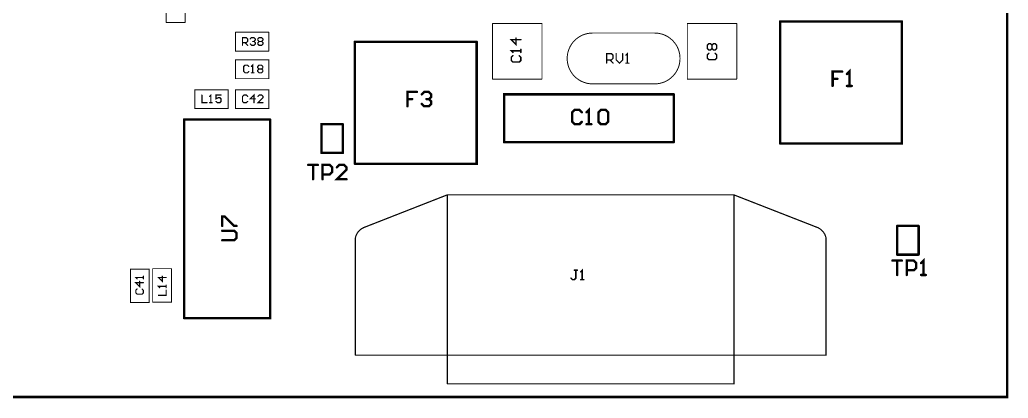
# Model space of a CAD drawing. Extents: x -4.2 to 14.8, y -3.5 to 8.8.
# Drawn here: x 6.862 to 11, y -0.205 to 1.377 of the extents above; entities that cross this region are included whole.
import ezdxf

# ---------------------------------------------------------------- set-up
doc = ezdxf.new("R2010")
doc.units = 0
doc.layers.add('2D_LINE_00', color=1, linetype='CONTINUOUS')

# ---------------------------------------------------------------- blocks, each defined once
blk = doc.blocks.new('SMOOTH_0$01')
at = {"const_width": 0.005}
blk.add_lwpolyline([(-0.0025, 0, 1), (0.0025, 0, 1)], format="xyb", close=True, dxfattribs=at)
blk = doc.blocks.new('DRAWING_2966')
at = {"layer": '2D_LINE_00', "const_width": 0.01}
blk.add_lwpolyline([(0, 0), (0.09, 0)], dxfattribs=at)
at = {"layer": '2D_LINE_00'}
for p in [(0, 0), (0.09, 0)]:
    blk.add_blockref('SMOOTH_0$01', p, dxfattribs=at)
blk = doc.blocks.new('DRAWING_2967')
at = {"layer": '2D_LINE_00', "const_width": 0.01}
blk.add_lwpolyline([(0, 0), (0, 0.12)], dxfattribs=at)
at = {"layer": '2D_LINE_00'}
for p in [(0, 0.12), (0, 0)]:
    blk.add_blockref('SMOOTH_0$01', p, dxfattribs=at)
blk = doc.blocks.new('DRAWING_2968')
at = {"layer": '2D_LINE_00', "const_width": 0.01}
blk.add_lwpolyline([(0, 0), (0.09, 0)], dxfattribs=at)
at = {"layer": '2D_LINE_00'}
for p in [(0, 0), (0.09, 0)]:
    blk.add_blockref('SMOOTH_0$01', p, dxfattribs=at)
blk = doc.blocks.new('DRAWING_2969')
at = {"layer": '2D_LINE_00', "const_width": 0.01}
blk.add_lwpolyline([(0, 0), (0, 0.12)], dxfattribs=at)
at = {"layer": '2D_LINE_00'}
for p in [(0, 0.12), (0, 0)]:
    blk.add_blockref('SMOOTH_0$01', p, dxfattribs=at)
blk = doc.blocks.new('DRAWING_3014')
at = {"layer": '2D_LINE_00', "const_width": 0.01}
blk.add_lwpolyline([(0, 0), (0, 0.51)], dxfattribs=at)
at = {"layer": '2D_LINE_00'}
for p in [(0, 0.51), (0, 0)]:
    blk.add_blockref('SMOOTH_0$01', p, dxfattribs=at)
blk = doc.blocks.new('DRAWING_3015')
at = {"layer": '2D_LINE_00', "const_width": 0.01}
blk.add_lwpolyline([(0, 0), (0.001, -0.001), (0.51, -0.001), (0.51, 0.51)], dxfattribs=at)
at = {"layer": '2D_LINE_00'}
for p in [(0.51, 0.51), (0, 0), (0.001, -0.001), (0.51, -0.001)]:
    blk.add_blockref('SMOOTH_0$01', p, dxfattribs=at)
blk = doc.blocks.new('DRAWING_3016')
at = {"layer": '2D_LINE_00', "const_width": 0.01}
blk.add_lwpolyline([(0, 0), (0.51, 0)], dxfattribs=at)
at = {"layer": '2D_LINE_00'}
for p in [(0, 0), (0.51, 0)]:
    blk.add_blockref('SMOOTH_0$01', p, dxfattribs=at)
blk = doc.blocks.new('DRAWING_3047')
at = {"layer": '2D_LINE_00', "const_width": 0.01}
blk.add_lwpolyline([(0, 0), (0.71, 0)], dxfattribs=at)
at = {"layer": '2D_LINE_00'}
for p in [(0, 0), (0.71, 0)]:
    blk.add_blockref('SMOOTH_0$01', p, dxfattribs=at)
blk = doc.blocks.new('DRAWING_3048')
at = {"layer": '2D_LINE_00', "const_width": 0.01}
blk.add_lwpolyline([(0, 0), (0, 0.2), (0.71, 0.2)], dxfattribs=at)
at = {"layer": '2D_LINE_00'}
for p in [(0, 0.2), (0.71, 0.2), (0, 0)]:
    blk.add_blockref('SMOOTH_0$01', p, dxfattribs=at)
blk = doc.blocks.new('DRAWING_3049')
at = {"layer": '2D_LINE_00', "const_width": 0.01}
blk.add_lwpolyline([(0, 0), (0, 0.2)], dxfattribs=at)
at = {"layer": '2D_LINE_00'}
for p in [(0, 0.2), (0, 0)]:
    blk.add_blockref('SMOOTH_0$01', p, dxfattribs=at)
blk = doc.blocks.new('DRAWING_3101')
at = {"layer": '2D_LINE_00', "const_width": 0.01}
blk.add_lwpolyline([(0, 0), (0, 0.51)], dxfattribs=at)
at = {"layer": '2D_LINE_00'}
for p in [(0, 0.51), (0, 0)]:
    blk.add_blockref('SMOOTH_0$01', p, dxfattribs=at)
blk = doc.blocks.new('DRAWING_3102')
at = {"layer": '2D_LINE_00', "const_width": 0.01}
blk.add_lwpolyline([(0, 0), (0.001, -0.001), (0.51, -0.001), (0.51, 0.51)], dxfattribs=at)
at = {"layer": '2D_LINE_00'}
for p in [(0.51, 0.51), (0, 0), (0.001, -0.001), (0.51, -0.001)]:
    blk.add_blockref('SMOOTH_0$01', p, dxfattribs=at)
blk = doc.blocks.new('DRAWING_3103')
at = {"layer": '2D_LINE_00', "const_width": 0.01}
blk.add_lwpolyline([(0, 0), (0.51, 0)], dxfattribs=at)
at = {"layer": '2D_LINE_00'}
for p in [(0, 0), (0.51, 0)]:
    blk.add_blockref('SMOOTH_0$01', p, dxfattribs=at)
blk = doc.blocks.new('DRAWING_3187')
at = {"layer": '2D_LINE_00', "const_width": 0.01}
blk.add_lwpolyline([(0, 0), (0.09, 0)], dxfattribs=at)
at = {"layer": '2D_LINE_00'}
for p in [(0, 0), (0.09, 0)]:
    blk.add_blockref('SMOOTH_0$01', p, dxfattribs=at)
blk = doc.blocks.new('DRAWING_3188')
at = {"layer": '2D_LINE_00', "const_width": 0.01}
blk.add_lwpolyline([(0, 0), (0, 0.12), (0.09, 0.12)], dxfattribs=at)
at = {"layer": '2D_LINE_00'}
for p in [(0, 0.12), (0.09, 0.12), (0, 0)]:
    blk.add_blockref('SMOOTH_0$01', p, dxfattribs=at)
blk = doc.blocks.new('DRAWING_3189')
at = {"layer": '2D_LINE_00', "const_width": 0.01}
blk.add_lwpolyline([(0, 0), (0, 0.12)], dxfattribs=at)
at = {"layer": '2D_LINE_00'}
for p in [(0, 0.12), (0, 0)]:
    blk.add_blockref('SMOOTH_0$01', p, dxfattribs=at)
blk = doc.blocks.new('DRAWING_3216')
at = {"layer": '2D_LINE_00', "const_width": 0.01}
blk.add_lwpolyline([(0, 0), (0.36, 0), (0.36, 0.83)], dxfattribs=at)
at = {"layer": '2D_LINE_00'}
for p in [(0.36, 0.83), (0, 0), (0.36, 0)]:
    blk.add_blockref('SMOOTH_0$01', p, dxfattribs=at)
blk = doc.blocks.new('DRAWING_3217')
at = {"layer": '2D_LINE_00', "const_width": 0.01}
blk.add_lwpolyline([(0, 0), (0.36, 0)], dxfattribs=at)
at = {"layer": '2D_LINE_00'}
for p in [(0, 0), (0.36, 0)]:
    blk.add_blockref('SMOOTH_0$01', p, dxfattribs=at)
blk = doc.blocks.new('DRAWING_3218')
at = {"layer": '2D_LINE_00', "const_width": 0.01}
blk.add_lwpolyline([(0, 0), (0, 0.83)], dxfattribs=at)
at = {"layer": '2D_LINE_00'}
for p in [(0, 0.83), (0, 0)]:
    blk.add_blockref('SMOOTH_0$01', p, dxfattribs=at)
blk = doc.blocks.new('DRAWING_3219')
at = {"layer": '2D_LINE_00', "const_width": 0.01}
blk.add_lwpolyline([(0, 0), (11.23, 0), (11.23, 7.4)], dxfattribs=at)
at = {"layer": '2D_LINE_00'}
blk.add_blockref('SMOOTH_0$01', (11.23, 0), dxfattribs=at)
blk = doc.blocks.new('DRAWING_3241')
at = {"layer": '2D_LINE_00', "const_width": 0.01}
blk.add_lwpolyline([(0, 0), (0.03999, 0), (0.01999, 0), (0.01999, -0.05998)], dxfattribs=at)
at = {"layer": '2D_LINE_00'}
for p in [(0, 0), (0.01999, 0), (0.03999, 0), (0.01999, -0.05998)]:
    blk.add_blockref('SMOOTH_0$01', p, dxfattribs=at)
blk = doc.blocks.new('DRAWING_3242')
at = {"layer": '2D_LINE_00', "const_width": 0.01}
blk.add_lwpolyline([(0, 0), (0, 0.05998), (0.02999, 0.05998), (0.03999, 0.04998), (0.03999, 0.02999), (0.02999, 0.01999), (0, 0.01999)], dxfattribs=at)
at = {"layer": '2D_LINE_00'}
for p in [(0, 0.05998), (0.02999, 0.05998), (0.03999, 0.04998), (0, 0.01999), (0, 0), (0.02999, 0.01999), (0.03999, 0.02999)]:
    blk.add_blockref('SMOOTH_0$01', p, dxfattribs=at)
blk = doc.blocks.new('DRAWING_3243')
at = {"layer": '2D_LINE_00', "const_width": 0.01}
blk.add_lwpolyline([(0, 0), (0.01999, 0), (0.01, 0), (0.01, 0.05998), (0, 0.04998)], dxfattribs=at)
at = {"layer": '2D_LINE_00'}
for p in [(0, 0.04998), (0.01, 0.05998), (0, 0), (0.01, 0), (0.01999, 0)]:
    blk.add_blockref('SMOOTH_0$01', p, dxfattribs=at)
blk = doc.blocks.new('DRAWING_3286')
at = {"layer": '2D_LINE_00', "const_width": 0.01}
blk.add_lwpolyline([(0, 0), (-0.03999, 0), (-0.03999, -0.02999), (-0.02, -0.02999), (-0.03999, -0.02999), (-0.03999, -0.05998)], dxfattribs=at)
at = {"layer": '2D_LINE_00'}
for p in [(-0.03999, 0), (0, 0), (-0.03999, -0.02999), (-0.03999, -0.02999), (-0.02, -0.02999), (-0.03999, -0.05998)]:
    blk.add_blockref('SMOOTH_0$01', p, dxfattribs=at)
blk = doc.blocks.new('DRAWING_3287')
at = {"layer": '2D_LINE_00', "const_width": 0.01}
blk.add_lwpolyline([(0, 0), (0.01999, 0), (0.01, 0), (0.01, 0.05998), (0, 0.04998)], dxfattribs=at)
at = {"layer": '2D_LINE_00'}
for p in [(0, 0.04998), (0.01, 0.05998), (0, 0), (0.01, 0), (0.01999, 0)]:
    blk.add_blockref('SMOOTH_0$01', p, dxfattribs=at)
blk = doc.blocks.new('DRAWING_3312')
at = {"layer": '2D_LINE_00', "const_width": 0.01}
blk.add_lwpolyline([(0, 0), (-0.01, 0.01), (-0.02999, 0.01), (-0.03999, 0), (-0.03999, -0.03998), (-0.02999, -0.04998), (-0.01, -0.04998), (0, -0.03998)], dxfattribs=at)
at = {"layer": '2D_LINE_00'}
for p in [(-0.03999, 0), (-0.02999, 0.01), (-0.01, 0.01), (0, 0), (-0.03999, -0.03998), (0, -0.03998), (-0.02999, -0.04998), (-0.01, -0.04998)]:
    blk.add_blockref('SMOOTH_0$01', p, dxfattribs=at)
blk = doc.blocks.new('DRAWING_3313')
at = {"layer": '2D_LINE_00', "const_width": 0.01}
blk.add_lwpolyline([(0, 0), (0.01999, 0), (0.01, 0), (0.01, 0.05998), (0, 0.04998)], dxfattribs=at)
at = {"layer": '2D_LINE_00'}
for p in [(0, 0.04998), (0.01, 0.05998), (0, 0), (0.01, 0), (0.01999, 0)]:
    blk.add_blockref('SMOOTH_0$01', p, dxfattribs=at)
blk = doc.blocks.new('DRAWING_3314')
at = {"layer": '2D_LINE_00', "const_width": 0.01}
blk.add_lwpolyline([(0, 0), (0.01, 0.01), (0.02999, 0.01), (0.03999, 0), (0.03999, -0.03998), (0.02999, -0.04998), (0.01, -0.04998), (0, -0.03998), (0, 0)], dxfattribs=at)
at = {"layer": '2D_LINE_00'}
for p in [(0, 0), (0, 0), (0.01, 0.01), (0.02999, 0.01), (0.03999, 0), (0, -0.03998), (0.03999, -0.03998), (0.01, -0.04998), (0.02999, -0.04998)]:
    blk.add_blockref('SMOOTH_0$01', p, dxfattribs=at)
blk = doc.blocks.new('DRAWING_3354')
at = {"layer": '2D_LINE_00', "const_width": 0.01}
blk.add_lwpolyline([(0, 0), (-0.03999, 0), (-0.03999, -0.02999), (-0.02, -0.02999), (-0.03999, -0.02999), (-0.03999, -0.05998)], dxfattribs=at)
at = {"layer": '2D_LINE_00'}
for p in [(-0.03999, 0), (0, 0), (-0.03999, -0.02999), (-0.03999, -0.02999), (-0.02, -0.02999), (-0.03999, -0.05998)]:
    blk.add_blockref('SMOOTH_0$01', p, dxfattribs=at)
blk = doc.blocks.new('DRAWING_3355')
at = {"layer": '2D_LINE_00', "const_width": 0.01}
blk.add_lwpolyline([(0, 0), (0.01, 0.01), (0.02999, 0.01), (0.03999, 0), (0.03999, -0.00999), (0.02999, -0.01999), (0.01999, -0.01999), (0.02999, -0.01999), (0.03999, -0.02999), (0.03999, -0.03998), (0.02999, -0.04998), (0.01, -0.04998), (0, -0.03998)], dxfattribs=at)
at = {"layer": '2D_LINE_00'}
for p in [(0, 0), (0.01, 0.01), (0.02999, 0.01), (0.03999, 0), (0, -0.03998), (0.01999, -0.01999), (0.02999, -0.01999), (0.02999, -0.01999), (0.03999, -0.00999), (0.03999, -0.02999), (0.03999, -0.03998), (0.01, -0.04998), (0.02999, -0.04998)]:
    blk.add_blockref('SMOOTH_0$01', p, dxfattribs=at)
blk = doc.blocks.new('DRAWING_3427')
at = {"layer": '2D_LINE_00', "const_width": 0.01}
blk.add_lwpolyline([(0, 0), (0.03999, 0), (0.01999, 0), (0.01999, -0.05998)], dxfattribs=at)
at = {"layer": '2D_LINE_00'}
for p in [(0, 0), (0.01999, 0), (0.03999, 0), (0.01999, -0.05998)]:
    blk.add_blockref('SMOOTH_0$01', p, dxfattribs=at)
blk = doc.blocks.new('DRAWING_3428')
at = {"layer": '2D_LINE_00', "const_width": 0.01}
blk.add_lwpolyline([(0, 0), (0, 0.05998), (0.02999, 0.05998), (0.03999, 0.04998), (0.03999, 0.02999), (0.02999, 0.01999), (0, 0.01999)], dxfattribs=at)
at = {"layer": '2D_LINE_00'}
for p in [(0, 0.05998), (0.02999, 0.05998), (0.03999, 0.04998), (0, 0.01999), (0, 0), (0.02999, 0.01999), (0.03999, 0.02999)]:
    blk.add_blockref('SMOOTH_0$01', p, dxfattribs=at)
blk = doc.blocks.new('DRAWING_3429')
at = {"layer": '2D_LINE_00', "const_width": 0.01}
blk.add_lwpolyline([(0, 0), (-0.03999, 0), (0, 0.03999), (0, 0.04998), (-0.01, 0.05998), (-0.02999, 0.05998), (-0.03999, 0.04998)], dxfattribs=at)
at = {"layer": '2D_LINE_00'}
for p in [(-0.03999, 0.04998), (-0.02999, 0.05998), (-0.01, 0.05998), (0, 0.04998), (0, 0.03999), (-0.03999, 0), (0, 0)]:
    blk.add_blockref('SMOOTH_0$01', p, dxfattribs=at)
blk = doc.blocks.new('DRAWING_3462')
at = {"layer": '2D_LINE_00', "const_width": 0.01}
blk.add_lwpolyline([(0, 0), (0.04998, 0), (0.05998, 0.01), (0.05998, 0.02999), (0.04998, 0.03999), (0, 0.03999)], dxfattribs=at)
at = {"layer": '2D_LINE_00'}
for p in [(0, 0.03999), (0.04998, 0.03999), (0, 0), (0.04998, 0), (0.05998, 0.02999), (0.05998, 0.01)]:
    blk.add_blockref('SMOOTH_0$01', p, dxfattribs=at)
blk = doc.blocks.new('DRAWING_3463')
at = {"layer": '2D_LINE_00', "const_width": 0.01}
blk.add_lwpolyline([(0, 0), (0, 0.03999), (0.01, 0.03999), (0.04998, 0), (0.05998, 0)], dxfattribs=at)
at = {"layer": '2D_LINE_00'}
for p in [(0, 0.03999), (0.01, 0.03999), (0, 0), (0.04998, 0), (0.05998, 0)]:
    blk.add_blockref('SMOOTH_0$01', p, dxfattribs=at)
blk = doc.blocks.new('SMOOTH_0$00394')
at = {"const_width": 0.00197}
blk.add_lwpolyline([(-0.001, 0, 1), (0.001, 0, 1)], format="xyb", close=True, dxfattribs=at)
blk = doc.blocks.new('DRAWING_3512')
at = {"layer": '2D_LINE_00', "const_width": 0.00394}
blk.add_lwpolyline([(0, 0, 1), (0, 0.2126)], format="xyb", dxfattribs=at)
at = {"layer": '2D_LINE_00'}
for p in [(0, 0.2126), (0, 0)]:
    blk.add_blockref('SMOOTH_0$00394', p, dxfattribs=at)
blk = doc.blocks.new('DRAWING_3513')
at = {"layer": '2D_LINE_00', "const_width": 0.00394}
blk.add_lwpolyline([(0, 0, 1), (0, -0.2126)], format="xyb", dxfattribs=at)
at = {"layer": '2D_LINE_00'}
for p in [(0, 0), (0, -0.2126)]:
    blk.add_blockref('SMOOTH_0$00394', p, dxfattribs=at)
blk = doc.blocks.new('DRAWING_3699')
at = {"layer": '2D_LINE_00', "const_width": 0.00394}
blk.add_lwpolyline([(0, 0), (0.25984, 0)], dxfattribs=at)
at = {"layer": '2D_LINE_00'}
for p in [(0, 0), (0.25984, 0)]:
    blk.add_blockref('SMOOTH_0$00394', p, dxfattribs=at)
blk = doc.blocks.new('DRAWING_3700')
at = {"layer": '2D_LINE_00', "const_width": 0.00394}
blk.add_lwpolyline([(0, 0), (0.25984, 0)], dxfattribs=at)
at = {"layer": '2D_LINE_00'}
for p in [(0, 0), (0.25984, 0)]:
    blk.add_blockref('SMOOTH_0$00394', p, dxfattribs=at)
blk = doc.blocks.new('DRAWING_3758')
at = {"layer": '2D_LINE_00', "const_width": 0.00394}
blk.add_lwpolyline([(0, 0), (0, 0.07874)], dxfattribs=at)
at = {"layer": '2D_LINE_00'}
for p in [(0, 0.07874), (0, 0)]:
    blk.add_blockref('SMOOTH_0$00394', p, dxfattribs=at)
blk = doc.blocks.new('DRAWING_3759')
at = {"layer": '2D_LINE_00', "const_width": 0.00394}
blk.add_lwpolyline([(0, 0), (0.13976, 0)], dxfattribs=at)
at = {"layer": '2D_LINE_00'}
for p in [(0, 0), (0.13976, 0)]:
    blk.add_blockref('SMOOTH_0$00394', p, dxfattribs=at)
blk = doc.blocks.new('DRAWING_3760')
at = {"layer": '2D_LINE_00', "const_width": 0.00394}
blk.add_lwpolyline([(0, 0), (0.13976, 0)], dxfattribs=at)
at = {"layer": '2D_LINE_00'}
for p in [(0, 0), (0.13976, 0)]:
    blk.add_blockref('SMOOTH_0$00394', p, dxfattribs=at)
blk = doc.blocks.new('DRAWING_3761')
at = {"layer": '2D_LINE_00', "const_width": 0.00394}
blk.add_lwpolyline([(0, 0), (0, 0.07874)], dxfattribs=at)
at = {"layer": '2D_LINE_00'}
for p in [(0, 0.07874), (0, 0)]:
    blk.add_blockref('SMOOTH_0$00394', p, dxfattribs=at)
blk = doc.blocks.new('DRAWING_3774')
at = {"layer": '2D_LINE_00', "const_width": 0.00394}
blk.add_lwpolyline([(0, 0), (0.07874, 0), (0.07874, 0.13977)], dxfattribs=at)
at = {"layer": '2D_LINE_00'}
for p in [(0.07874, 0.13977), (0, 0), (0.07874, 0)]:
    blk.add_blockref('SMOOTH_0$00394', p, dxfattribs=at)
blk = doc.blocks.new('DRAWING_3775')
at = {"layer": '2D_LINE_00', "const_width": 0.00394}
blk.add_lwpolyline([(0, 0), (0, 0.13977), (0.07874, 0.13977)], dxfattribs=at)
at = {"layer": '2D_LINE_00'}
for p in [(0, 0.13977), (0.07874, 0.13977), (0, 0)]:
    blk.add_blockref('SMOOTH_0$00394', p, dxfattribs=at)
blk = doc.blocks.new('DRAWING_3794')
at = {"layer": '2D_LINE_00', "const_width": 0.00394}
blk.add_lwpolyline([(0, 0), (0, 0.07874)], dxfattribs=at)
at = {"layer": '2D_LINE_00'}
for p in [(0, 0.07874), (0, 0)]:
    blk.add_blockref('SMOOTH_0$00394', p, dxfattribs=at)
blk = doc.blocks.new('DRAWING_3795')
at = {"layer": '2D_LINE_00', "const_width": 0.00394}
blk.add_lwpolyline([(0, 0), (0.13976, 0)], dxfattribs=at)
at = {"layer": '2D_LINE_00'}
for p in [(0, 0), (0.13976, 0)]:
    blk.add_blockref('SMOOTH_0$00394', p, dxfattribs=at)
blk = doc.blocks.new('DRAWING_3796')
at = {"layer": '2D_LINE_00', "const_width": 0.00394}
blk.add_lwpolyline([(0, 0), (0.13976, 0)], dxfattribs=at)
at = {"layer": '2D_LINE_00'}
for p in [(0, 0), (0.13976, 0)]:
    blk.add_blockref('SMOOTH_0$00394', p, dxfattribs=at)
blk = doc.blocks.new('DRAWING_3797')
at = {"layer": '2D_LINE_00', "const_width": 0.00394}
blk.add_lwpolyline([(0, 0), (0, 0.07874)], dxfattribs=at)
at = {"layer": '2D_LINE_00'}
for p in [(0, 0.07874), (0, 0)]:
    blk.add_blockref('SMOOTH_0$00394', p, dxfattribs=at)
blk = doc.blocks.new('DRAWING_3798')
at = {"layer": '2D_LINE_00', "const_width": 0.00394}
blk.add_lwpolyline([(0, 0), (0.07874, 0), (0.07874, 0.13976)], dxfattribs=at)
at = {"layer": '2D_LINE_00'}
for p in [(0.07874, 0.13976), (0, 0), (0.07874, 0)]:
    blk.add_blockref('SMOOTH_0$00394', p, dxfattribs=at)
blk = doc.blocks.new('DRAWING_3799')
at = {"layer": '2D_LINE_00', "const_width": 0.00394}
blk.add_lwpolyline([(0, 0), (0, 0.13976), (0.07874, 0.13976)], dxfattribs=at)
at = {"layer": '2D_LINE_00'}
for p in [(0, 0.13976), (0.07874, 0.13976), (0, 0)]:
    blk.add_blockref('SMOOTH_0$00394', p, dxfattribs=at)
blk = doc.blocks.new('DRAWING_3821')
at = {"layer": '2D_LINE_00', "const_width": 0.00394}
blk.add_lwpolyline([(0, 0), (0, 0.13976)], dxfattribs=at)
at = {"layer": '2D_LINE_00'}
for p in [(0, 0.13976), (0, 0)]:
    blk.add_blockref('SMOOTH_0$00394', p, dxfattribs=at)
blk = doc.blocks.new('DRAWING_3822')
at = {"layer": '2D_LINE_00', "const_width": 0.00394}
blk.add_lwpolyline([(0, 0), (0, 0.13976)], dxfattribs=at)
at = {"layer": '2D_LINE_00'}
for p in [(0, 0.13976), (0, 0)]:
    blk.add_blockref('SMOOTH_0$00394', p, dxfattribs=at)
blk = doc.blocks.new('DRAWING_3823')
at = {"layer": '2D_LINE_00', "const_width": 0.00394}
blk.add_lwpolyline([(0, 0), (0.07874, 0)], dxfattribs=at)
at = {"layer": '2D_LINE_00'}
for p in [(0, 0), (0.07874, 0)]:
    blk.add_blockref('SMOOTH_0$00394', p, dxfattribs=at)
blk = doc.blocks.new('DRAWING_3824')
at = {"layer": '2D_LINE_00', "const_width": 0.00394}
blk.add_lwpolyline([(0, 0), (0.2067, 0)], dxfattribs=at)
at = {"layer": '2D_LINE_00'}
for p in [(0, 0), (0.2067, 0)]:
    blk.add_blockref('SMOOTH_0$00394', p, dxfattribs=at)
blk = doc.blocks.new('DRAWING_3825')
at = {"layer": '2D_LINE_00', "const_width": 0.00394}
blk.add_lwpolyline([(0, 0), (0, 0.23228)], dxfattribs=at)
at = {"layer": '2D_LINE_00'}
for p in [(0, 0.23228), (0, 0)]:
    blk.add_blockref('SMOOTH_0$00394', p, dxfattribs=at)
blk = doc.blocks.new('DRAWING_3826')
at = {"layer": '2D_LINE_00', "const_width": 0.00394}
blk.add_lwpolyline([(0, 0), (0, 0.23228)], dxfattribs=at)
at = {"layer": '2D_LINE_00'}
for p in [(0, 0.23228), (0, 0)]:
    blk.add_blockref('SMOOTH_0$00394', p, dxfattribs=at)
blk = doc.blocks.new('DRAWING_3827')
at = {"layer": '2D_LINE_00', "const_width": 0.00394}
blk.add_lwpolyline([(0, 0), (0.2067, 0)], dxfattribs=at)
at = {"layer": '2D_LINE_00'}
for p in [(0, 0), (0.2067, 0)]:
    blk.add_blockref('SMOOTH_0$00394', p, dxfattribs=at)
blk = doc.blocks.new('DRAWING_3933')
at = {"layer": '2D_LINE_00', "const_width": 0.00394}
blk.add_lwpolyline([(0, 0), (0, 0.07874)], dxfattribs=at)
at = {"layer": '2D_LINE_00'}
for p in [(0, 0.07874), (0, 0)]:
    blk.add_blockref('SMOOTH_0$00394', p, dxfattribs=at)
blk = doc.blocks.new('DRAWING_3934')
at = {"layer": '2D_LINE_00', "const_width": 0.00394}
blk.add_lwpolyline([(0, 0), (0.13976, 0)], dxfattribs=at)
at = {"layer": '2D_LINE_00'}
for p in [(0, 0), (0.13976, 0)]:
    blk.add_blockref('SMOOTH_0$00394', p, dxfattribs=at)
blk = doc.blocks.new('DRAWING_3935')
at = {"layer": '2D_LINE_00', "const_width": 0.00394}
blk.add_lwpolyline([(0, 0), (0.13976, 0)], dxfattribs=at)
at = {"layer": '2D_LINE_00'}
for p in [(0, 0), (0.13976, 0)]:
    blk.add_blockref('SMOOTH_0$00394', p, dxfattribs=at)
blk = doc.blocks.new('DRAWING_3936')
at = {"layer": '2D_LINE_00', "const_width": 0.00394}
blk.add_lwpolyline([(0, 0), (0, 0.07874)], dxfattribs=at)
at = {"layer": '2D_LINE_00'}
for p in [(0, 0.07874), (0, 0)]:
    blk.add_blockref('SMOOTH_0$00394', p, dxfattribs=at)
blk = doc.blocks.new('DRAWING_3937')
at = {"layer": '2D_LINE_00', "const_width": 0.00394}
blk.add_lwpolyline([(0, 0), (0, 0.07874)], dxfattribs=at)
at = {"layer": '2D_LINE_00'}
for p in [(0, 0.07874), (0, 0)]:
    blk.add_blockref('SMOOTH_0$00394', p, dxfattribs=at)
blk = doc.blocks.new('DRAWING_3938')
at = {"layer": '2D_LINE_00', "const_width": 0.00394}
blk.add_lwpolyline([(0, 0), (0.13976, 0)], dxfattribs=at)
at = {"layer": '2D_LINE_00'}
for p in [(0, 0), (0.13976, 0)]:
    blk.add_blockref('SMOOTH_0$00394', p, dxfattribs=at)
blk = doc.blocks.new('DRAWING_3939')
at = {"layer": '2D_LINE_00', "const_width": 0.00394}
blk.add_lwpolyline([(0, 0), (0.13976, 0)], dxfattribs=at)
at = {"layer": '2D_LINE_00'}
for p in [(0, 0), (0.13976, 0)]:
    blk.add_blockref('SMOOTH_0$00394', p, dxfattribs=at)
blk = doc.blocks.new('DRAWING_3940')
at = {"layer": '2D_LINE_00', "const_width": 0.00394}
blk.add_lwpolyline([(0, 0), (0, 0.07874)], dxfattribs=at)
at = {"layer": '2D_LINE_00'}
for p in [(0, 0.07874), (0, 0)]:
    blk.add_blockref('SMOOTH_0$00394', p, dxfattribs=at)
blk = doc.blocks.new('DRAWING_3961')
at = {"layer": '2D_LINE_00', "const_width": 0.00394}
blk.add_lwpolyline([(0, 0), (0.2067, 0)], dxfattribs=at)
at = {"layer": '2D_LINE_00'}
for p in [(0, 0), (0.2067, 0)]:
    blk.add_blockref('SMOOTH_0$00394', p, dxfattribs=at)
blk = doc.blocks.new('DRAWING_3962')
at = {"layer": '2D_LINE_00', "const_width": 0.00394}
blk.add_lwpolyline([(0, 0), (0, 0.23228)], dxfattribs=at)
at = {"layer": '2D_LINE_00'}
for p in [(0, 0.23228), (0, 0)]:
    blk.add_blockref('SMOOTH_0$00394', p, dxfattribs=at)
blk = doc.blocks.new('DRAWING_3963')
at = {"layer": '2D_LINE_00', "const_width": 0.00394}
blk.add_lwpolyline([(0, 0), (0, 0.23228)], dxfattribs=at)
at = {"layer": '2D_LINE_00'}
for p in [(0, 0.23228), (0, 0)]:
    blk.add_blockref('SMOOTH_0$00394', p, dxfattribs=at)
blk = doc.blocks.new('DRAWING_3964')
at = {"layer": '2D_LINE_00', "const_width": 0.00394}
blk.add_lwpolyline([(0, 0), (0.2067, 0)], dxfattribs=at)
at = {"layer": '2D_LINE_00'}
for p in [(0, 0), (0.2067, 0)]:
    blk.add_blockref('SMOOTH_0$00394', p, dxfattribs=at)
blk = doc.blocks.new('SMOOTH_0$006')
at = {"const_width": 0.003}
blk.add_lwpolyline([(-0.0015, 0, 1), (0.0015, 0, 1)], format="xyb", close=True, dxfattribs=at)
blk = doc.blocks.new('DRAWING_4152')
at = {"layer": '2D_LINE_00', "const_width": 0.006}
blk.add_lwpolyline([(0, 0), (-0.01333, 0), (-0.00667, 0), (-0.00667, -0.03333), (-0.01333, -0.03999), (-0.01999, -0.03999), (-0.02666, -0.03333)], dxfattribs=at)
at = {"layer": '2D_LINE_00'}
for p in [(-0.01333, 0), (-0.00667, 0), (0, 0), (-0.02666, -0.03333), (-0.01999, -0.03999), (-0.01333, -0.03999), (-0.00667, -0.03333)]:
    blk.add_blockref('SMOOTH_0$006', p, dxfattribs=at)
blk = doc.blocks.new('DRAWING_4153')
at = {"layer": '2D_LINE_00', "const_width": 0.006}
blk.add_lwpolyline([(0, 0), (0.01333, 0), (0.00666, 0), (0.00666, 0.03999), (0, 0.03332)], dxfattribs=at)
at = {"layer": '2D_LINE_00'}
for p in [(0.00666, 0.03999), (0, 0.03332), (0, 0), (0.00666, 0), (0.01333, 0)]:
    blk.add_blockref('SMOOTH_0$006', p, dxfattribs=at)
blk = doc.blocks.new('DRAWING_4175')
at = {"layer": '2D_LINE_00', "const_width": 0.006}
blk.add_lwpolyline([(0, 0), (-0.00667, -0.00667), (-0.00667, -0.01999), (0, -0.02666), (0.02666, -0.02666), (0.03332, -0.01999), (0.03332, -0.00667), (0.02666, 0)], dxfattribs=at)
at = {"layer": '2D_LINE_00'}
for p in [(0, 0), (0.02666, 0), (-0.00667, -0.00667), (-0.00667, -0.01999), (0, -0.02666), (0.02666, -0.02666), (0.03332, -0.00667), (0.03332, -0.01999)]:
    blk.add_blockref('SMOOTH_0$006', p, dxfattribs=at)
blk = doc.blocks.new('DRAWING_4176')
at = {"layer": '2D_LINE_00', "const_width": 0.006}
blk.add_lwpolyline([(0, 0), (-0.00667, 0.00666), (-0.00667, 0.01999), (0, 0.02665), (0.00666, 0.02665), (0.01333, 0.01999), (0.01999, 0.02665), (0.02666, 0.02665), (0.03332, 0.01999), (0.03332, 0.00666), (0.02666, 0), (0.01999, 0), (0.01333, 0.00666), (0.00666, 0), (0, 0)], dxfattribs=at)
at = {"layer": '2D_LINE_00'}
for p in [(-0.00667, 0.01999), (-0.00667, 0.00666), (0, 0.02665), (0, 0), (0, 0), (0.00666, 0.02665), (0.00666, 0), (0.01333, 0.01999), (0.01333, 0.00666), (0.01999, 0.02665), (0.01999, 0), (0.02666, 0.02665), (0.02666, 0), (0.03332, 0.01999), (0.03332, 0.00666)]:
    blk.add_blockref('SMOOTH_0$006', p, dxfattribs=at)
blk = doc.blocks.new('DRAWING_4177')
at = {"layer": '2D_LINE_00', "const_width": 0.006}
blk.add_lwpolyline([(0, 0), (0, 0.01333)], dxfattribs=at)
at = {"layer": '2D_LINE_00'}
for p in [(0, 0.01333), (0, 0)]:
    blk.add_blockref('SMOOTH_0$006', p, dxfattribs=at)
blk = doc.blocks.new('DRAWING_4319')
at = {"layer": '2D_LINE_00', "const_width": 0.006}
blk.add_lwpolyline([(0, 0), (-0.00667, -0.00667), (-0.00667, -0.01999), (0, -0.02666), (0.02665, -0.02666), (0.03332, -0.01999), (0.03332, -0.00667), (0.02665, 0)], dxfattribs=at)
at = {"layer": '2D_LINE_00'}
for p in [(0, 0), (0.02665, 0), (-0.00667, -0.00667), (-0.00667, -0.01999), (0, -0.02666), (0.02665, -0.02666), (0.03332, -0.00667), (0.03332, -0.01999)]:
    blk.add_blockref('SMOOTH_0$006', p, dxfattribs=at)
blk = doc.blocks.new('DRAWING_4320')
at = {"layer": '2D_LINE_00', "const_width": 0.006}
blk.add_lwpolyline([(0, 0), (0, 0.01333), (0, 0.00666), (-0.03999, 0.00666), (-0.03332, 0)], dxfattribs=at)
at = {"layer": '2D_LINE_00'}
for p in [(-0.03999, 0.00666), (-0.03332, 0), (0, 0.01333), (0, 0.00666), (0, 0)]:
    blk.add_blockref('SMOOTH_0$006', p, dxfattribs=at)
blk = doc.blocks.new('DRAWING_4321')
at = {"layer": '2D_LINE_00', "const_width": 0.006}
blk.add_lwpolyline([(0, 0), (-0.03999, 0), (-0.01999, -0.01999), (-0.01999, 0.00667)], dxfattribs=at)
at = {"layer": '2D_LINE_00'}
for p in [(-0.03999, 0), (-0.01999, 0.00667), (0, 0), (-0.01999, -0.01999)]:
    blk.add_blockref('SMOOTH_0$006', p, dxfattribs=at)
blk = doc.blocks.new('SMOOTH_0$005')
at = {"const_width": 0.0025}
blk.add_lwpolyline([(-0.00125, 0, 1), (0.00125, 0, 1)], format="xyb", close=True, dxfattribs=at)
blk = doc.blocks.new('DRAWING_4351')
at = {"layer": '2D_LINE_00', "const_width": 0.005}
blk.add_lwpolyline([(0, 0, 0.239617), (-0.0324, 0.0439)], format="xyb", dxfattribs=at)
at = {"layer": '2D_LINE_00'}
for p in [(-0.0324, 0.0439), (0, 0)]:
    blk.add_blockref('SMOOTH_0$005', p, dxfattribs=at)
blk = doc.blocks.new('DRAWING_4352')
at = {"layer": '2D_LINE_00', "const_width": 0.005}
blk.add_lwpolyline([(0, 0, 0.234088), (-0.0322, -0.0426)], format="xyb", dxfattribs=at)
at = {"layer": '2D_LINE_00'}
for p in [(0, 0), (-0.0322, -0.0426)]:
    blk.add_blockref('SMOOTH_0$005', p, dxfattribs=at)
blk = doc.blocks.new('DRAWING_4714')
at = {"layer": '2D_LINE_00', "const_width": 0.005}
blk.add_lwpolyline([(0, 0), (1.195, 0)], dxfattribs=at)
at = {"layer": '2D_LINE_00'}
for p in [(0, 0), (1.195, 0)]:
    blk.add_blockref('SMOOTH_0$005', p, dxfattribs=at)
blk = doc.blocks.new('DRAWING_4715')
at = {"layer": '2D_LINE_00', "const_width": 0.005}
blk.add_lwpolyline([(0, 0), (0.354, -0.138)], dxfattribs=at)
at = {"layer": '2D_LINE_00'}
for p in [(0, 0), (0.354, -0.138)]:
    blk.add_blockref('SMOOTH_0$005', p, dxfattribs=at)
blk = doc.blocks.new('DRAWING_4716')
at = {"layer": '2D_LINE_00', "const_width": 0.005}
blk.add_lwpolyline([(0, 0), (0, 0.79)], dxfattribs=at)
at = {"layer": '2D_LINE_00'}
for p in [(0, 0.79), (0, 0)]:
    blk.add_blockref('SMOOTH_0$005', p, dxfattribs=at)
blk = doc.blocks.new('DRAWING_4717')
at = {"layer": '2D_LINE_00', "const_width": 0.005}
blk.add_lwpolyline([(0, 0), (1.2, 0)], dxfattribs=at)
at = {"layer": '2D_LINE_00'}
for p in [(0, 0), (1.2, 0)]:
    blk.add_blockref('SMOOTH_0$005', p, dxfattribs=at)
blk = doc.blocks.new('DRAWING_4718')
at = {"layer": '2D_LINE_00', "const_width": 0.005}
blk.add_lwpolyline([(0, 0), (0, 0.79)], dxfattribs=at)
at = {"layer": '2D_LINE_00'}
for p in [(0, 0.79), (0, 0)]:
    blk.add_blockref('SMOOTH_0$005', p, dxfattribs=at)
blk = doc.blocks.new('DRAWING_4719')
at = {"layer": '2D_LINE_00', "const_width": 0.005}
blk.add_lwpolyline([(0, 0), (0.353, 0.138)], dxfattribs=at)
at = {"layer": '2D_LINE_00'}
for p in [(0.353, 0.138), (0, 0)]:
    blk.add_blockref('SMOOTH_0$005', p, dxfattribs=at)
blk = doc.blocks.new('DRAWING_4720')
at = {"layer": '2D_LINE_00', "const_width": 0.005}
blk.add_lwpolyline([(0, 0), (0, 0.49)], dxfattribs=at)
at = {"layer": '2D_LINE_00'}
for p in [(0, 0.49), (0, 0)]:
    blk.add_blockref('SMOOTH_0$005', p, dxfattribs=at)
blk = doc.blocks.new('DRAWING_4721')
at = {"layer": '2D_LINE_00', "const_width": 0.005}
blk.add_lwpolyline([(0, 0), (1.97, 0), (1.97, 0.49)], dxfattribs=at)
at = {"layer": '2D_LINE_00'}
for p in [(1.97, 0.49), (0, 0), (1.97, 0)]:
    blk.add_blockref('SMOOTH_0$005', p, dxfattribs=at)
blk = doc.blocks.new('DRAWING_5506')
at = {"layer": '2D_LINE_00', "const_width": 0.005}
blk.add_lwpolyline([(0, 0), (0, 0.03998), (0.02, 0.03998), (0.02666, 0.03332), (0.02666, 0.01999), (0.02, 0.01332), (0, 0.01332)], dxfattribs=at)
at = {"layer": '2D_LINE_00'}
for p in [(0, 0.03998), (0.02, 0.03998), (0, 0.01332), (0, 0), (0.02, 0.01332), (0.02666, 0.03332), (0.02666, 0.01999)]:
    blk.add_blockref('SMOOTH_0$005', p, dxfattribs=at)
blk = doc.blocks.new('DRAWING_5507')
at = {"layer": '2D_LINE_00', "const_width": 0.005}
blk.add_lwpolyline([(0, 0), (0.01333, -0.01332)], dxfattribs=at)
at = {"layer": '2D_LINE_00'}
for p in [(0, 0), (0.01333, -0.01332)]:
    blk.add_blockref('SMOOTH_0$005', p, dxfattribs=at)
blk = doc.blocks.new('DRAWING_5508')
at = {"layer": '2D_LINE_00', "const_width": 0.005}
blk.add_lwpolyline([(0, 0), (0, -0.02666), (0.01333, -0.03998), (0.02666, -0.02666), (0.02666, 0)], dxfattribs=at)
at = {"layer": '2D_LINE_00'}
for p in [(0, 0), (0.02666, 0), (0, -0.02666), (0.01333, -0.03998), (0.02666, -0.02666)]:
    blk.add_blockref('SMOOTH_0$005', p, dxfattribs=at)
blk = doc.blocks.new('DRAWING_5509')
at = {"layer": '2D_LINE_00', "const_width": 0.005}
blk.add_lwpolyline([(0, 0), (0.01333, 0), (0.00666, 0), (0.00666, 0.03998), (0, 0.03332)], dxfattribs=at)
at = {"layer": '2D_LINE_00'}
for p in [(0.00666, 0.03998), (0, 0.03332), (0, 0), (0.00666, 0), (0.01333, 0)]:
    blk.add_blockref('SMOOTH_0$005', p, dxfattribs=at)
blk = doc.blocks.new('DRAWING_5549')
at = {"layer": '2D_LINE_00', "const_width": 0.005}
blk.add_lwpolyline([(0, 0), (0, 0.03199), (0.016, 0.03199), (0.02133, 0.02666), (0.02133, 0.016), (0.016, 0.01066), (0, 0.01066)], dxfattribs=at)
at = {"layer": '2D_LINE_00'}
for p in [(0, 0.03199), (0, 0.01066), (0, 0), (0.016, 0.03199), (0.016, 0.01066), (0.02133, 0.02666), (0.02133, 0.016)]:
    blk.add_blockref('SMOOTH_0$005', p, dxfattribs=at)
blk = doc.blocks.new('DRAWING_5550')
at = {"layer": '2D_LINE_00', "const_width": 0.005}
blk.add_lwpolyline([(0, 0), (0.01067, -0.01066)], dxfattribs=at)
at = {"layer": '2D_LINE_00'}
for p in [(0, 0), (0.01067, -0.01066)]:
    blk.add_blockref('SMOOTH_0$005', p, dxfattribs=at)
blk = doc.blocks.new('DRAWING_5551')
at = {"layer": '2D_LINE_00', "const_width": 0.005}
blk.add_lwpolyline([(0, 0), (0.00533, 0.00533), (0.01599, 0.00533), (0.02133, 0), (0.02133, -0.00533), (0.01599, -0.01066), (0.01066, -0.01066), (0.01599, -0.01066), (0.02133, -0.016), (0.02133, -0.02133), (0.01599, -0.02666), (0.00533, -0.02666), (0, -0.02133)], dxfattribs=at)
at = {"layer": '2D_LINE_00'}
for p in [(0, 0), (0.00533, 0.00533), (0.01599, 0.00533), (0.02133, 0), (0, -0.02133), (0.00533, -0.02666), (0.01066, -0.01066), (0.01599, -0.01066), (0.01599, -0.01066), (0.01599, -0.02666), (0.02133, -0.00533), (0.02133, -0.016), (0.02133, -0.02133)]:
    blk.add_blockref('SMOOTH_0$005', p, dxfattribs=at)
blk = doc.blocks.new('DRAWING_5552')
at = {"layer": '2D_LINE_00', "const_width": 0.005}
blk.add_lwpolyline([(0, 0), (0.00533, 0.00533), (0.01599, 0.00533), (0.02133, 0), (0.02133, -0.00533), (0.01599, -0.01066), (0.02133, -0.016), (0.02133, -0.02133), (0.01599, -0.02666), (0.00533, -0.02666), (0, -0.02133), (0, -0.016), (0.00533, -0.01066), (0, -0.00533), (0, 0)], dxfattribs=at)
at = {"layer": '2D_LINE_00'}
for p in [(0, 0), (0, 0), (0.00533, 0.00533), (0.01599, 0.00533), (0.02133, 0), (0, -0.00533), (0, -0.016), (0, -0.02133), (0.00533, -0.01066), (0.00533, -0.02666), (0.01599, -0.01066), (0.01599, -0.02666), (0.02133, -0.00533), (0.02133, -0.016), (0.02133, -0.02133)]:
    blk.add_blockref('SMOOTH_0$005', p, dxfattribs=at)
blk = doc.blocks.new('DRAWING_5553')
at = {"layer": '2D_LINE_00', "const_width": 0.005}
blk.add_lwpolyline([(0, 0), (0.01066, 0)], dxfattribs=at)
at = {"layer": '2D_LINE_00'}
for p in [(0, 0), (0.01066, 0)]:
    blk.add_blockref('SMOOTH_0$005', p, dxfattribs=at)
blk = doc.blocks.new('DRAWING_5565')
at = {"layer": '2D_LINE_00', "const_width": 0.005}
blk.add_lwpolyline([(0, 0), (0.03199, 0), (0.03199, 0.02133)], dxfattribs=at)
at = {"layer": '2D_LINE_00'}
for p in [(0, 0), (0.03199, 0.02133), (0.03199, 0)]:
    blk.add_blockref('SMOOTH_0$005', p, dxfattribs=at)
blk = doc.blocks.new('DRAWING_5566')
at = {"layer": '2D_LINE_00', "const_width": 0.005}
blk.add_lwpolyline([(0, 0), (0, 0.01066), (0, 0.00533), (-0.03199, 0.00533), (-0.02666, 0)], dxfattribs=at)
at = {"layer": '2D_LINE_00'}
for p in [(-0.03199, 0.00533), (-0.02666, 0), (0, 0.01066), (0, 0.00533), (0, 0)]:
    blk.add_blockref('SMOOTH_0$005', p, dxfattribs=at)
blk = doc.blocks.new('DRAWING_5567')
at = {"layer": '2D_LINE_00', "const_width": 0.005}
blk.add_lwpolyline([(0, 0), (-0.03199, 0), (-0.016, -0.01599), (-0.016, 0.00533)], dxfattribs=at)
at = {"layer": '2D_LINE_00'}
for p in [(-0.03199, 0), (-0.016, 0.00533), (0, 0), (-0.016, -0.01599)]:
    blk.add_blockref('SMOOTH_0$005', p, dxfattribs=at)
blk = doc.blocks.new('DRAWING_5583')
at = {"layer": '2D_LINE_00', "const_width": 0.005}
blk.add_lwpolyline([(0, 0), (-0.00533, 0.00533), (-0.016, 0.00533), (-0.02133, 0), (-0.02133, -0.02133), (-0.016, -0.02666), (-0.00533, -0.02666), (0, -0.02133)], dxfattribs=at)
at = {"layer": '2D_LINE_00'}
for p in [(-0.02133, 0), (-0.016, 0.00533), (-0.00533, 0.00533), (0, 0), (-0.02133, -0.02133), (-0.016, -0.02666), (-0.00533, -0.02666), (0, -0.02133)]:
    blk.add_blockref('SMOOTH_0$005', p, dxfattribs=at)
blk = doc.blocks.new('DRAWING_5584')
at = {"layer": '2D_LINE_00', "const_width": 0.005}
blk.add_lwpolyline([(0, 0), (0, 0.03199), (-0.01599, 0.01599), (0.00534, 0.01599)], dxfattribs=at)
at = {"layer": '2D_LINE_00'}
for p in [(-0.01599, 0.01599), (0, 0.03199), (0, 0), (0.00534, 0.01599)]:
    blk.add_blockref('SMOOTH_0$005', p, dxfattribs=at)
blk = doc.blocks.new('DRAWING_5585')
at = {"layer": '2D_LINE_00', "const_width": 0.005}
blk.add_lwpolyline([(0, 0), (-0.02133, 0), (0, 0.02133), (0, 0.02666), (-0.00534, 0.03199), (-0.016, 0.03199), (-0.02133, 0.02666)], dxfattribs=at)
at = {"layer": '2D_LINE_00'}
for p in [(-0.02133, 0.02666), (-0.02133, 0), (-0.016, 0.03199), (-0.00534, 0.03199), (0, 0.02666), (0, 0.02133), (0, 0)]:
    blk.add_blockref('SMOOTH_0$005', p, dxfattribs=at)
blk = doc.blocks.new('DRAWING_5586')
at = {"layer": '2D_LINE_00', "const_width": 0.005}
blk.add_lwpolyline([(0, 0), (-0.00533, -0.00533), (-0.00533, -0.016), (0, -0.02133), (0.02133, -0.02133), (0.02666, -0.016), (0.02666, -0.00533), (0.02133, 0)], dxfattribs=at)
at = {"layer": '2D_LINE_00'}
for p in [(0, 0), (0.02133, 0), (-0.00533, -0.00533), (-0.00533, -0.016), (0, -0.02133), (0.02133, -0.02133), (0.02666, -0.00533), (0.02666, -0.016)]:
    blk.add_blockref('SMOOTH_0$005', p, dxfattribs=at)
blk = doc.blocks.new('DRAWING_5587')
at = {"layer": '2D_LINE_00', "const_width": 0.005}
blk.add_lwpolyline([(0, 0), (-0.03199, 0), (-0.01599, -0.016), (-0.01599, 0.00533)], dxfattribs=at)
at = {"layer": '2D_LINE_00'}
for p in [(-0.03199, 0), (-0.01599, 0.00533), (0, 0), (-0.01599, -0.016)]:
    blk.add_blockref('SMOOTH_0$005', p, dxfattribs=at)
blk = doc.blocks.new('DRAWING_5588')
at = {"layer": '2D_LINE_00', "const_width": 0.005}
blk.add_lwpolyline([(0, 0), (0, 0.01066), (0, 0.00533), (-0.03199, 0.00533), (-0.02666, 0)], dxfattribs=at)
at = {"layer": '2D_LINE_00'}
for p in [(-0.03199, 0.00533), (-0.02666, 0), (0, 0.01066), (0, 0.00533), (0, 0)]:
    blk.add_blockref('SMOOTH_0$005', p, dxfattribs=at)
blk = doc.blocks.new('DRAWING_5608')
at = {"layer": '2D_LINE_00', "const_width": 0.005}
blk.add_lwpolyline([(0, 0), (0, -0.03199), (0.02133, -0.03199)], dxfattribs=at)
at = {"layer": '2D_LINE_00'}
for p in [(0, 0), (0, -0.03199), (0.02133, -0.03199)]:
    blk.add_blockref('SMOOTH_0$005', p, dxfattribs=at)
blk = doc.blocks.new('DRAWING_5609')
at = {"layer": '2D_LINE_00', "const_width": 0.005}
blk.add_lwpolyline([(0, 0), (0.01066, 0), (0.00533, 0), (0.00533, 0.03199), (0, 0.02666)], dxfattribs=at)
at = {"layer": '2D_LINE_00'}
for p in [(0, 0.02666), (0, 0), (0.00533, 0.03199), (0.00533, 0), (0.01066, 0)]:
    blk.add_blockref('SMOOTH_0$005', p, dxfattribs=at)
blk = doc.blocks.new('DRAWING_5610')
at = {"layer": '2D_LINE_00', "const_width": 0.005}
blk.add_lwpolyline([(0, 0), (-0.02132, 0), (-0.02132, -0.016), (-0.01066, -0.01066), (-0.00533, -0.01066), (0, -0.016), (0, -0.02666), (-0.00533, -0.03199), (-0.01599, -0.03199), (-0.02132, -0.02666)], dxfattribs=at)
at = {"layer": '2D_LINE_00'}
for p in [(-0.02132, 0), (0, 0), (-0.02132, -0.016), (-0.02132, -0.02666), (-0.01599, -0.03199), (-0.01066, -0.01066), (-0.00533, -0.01066), (-0.00533, -0.03199), (0, -0.016), (0, -0.02666)]:
    blk.add_blockref('SMOOTH_0$005', p, dxfattribs=at)
blk = doc.blocks.new('DRAWING_5611')
at = {"layer": '2D_LINE_00', "const_width": 0.005}
blk.add_lwpolyline([(0, 0), (-0.00533, 0.00533), (-0.016, 0.00533), (-0.02133, 0), (-0.02133, -0.02133), (-0.016, -0.02666), (-0.00533, -0.02666), (0, -0.02133)], dxfattribs=at)
at = {"layer": '2D_LINE_00'}
for p in [(-0.02133, 0), (-0.016, 0.00533), (-0.00533, 0.00533), (0, 0), (-0.02133, -0.02133), (-0.016, -0.02666), (-0.00533, -0.02666), (0, -0.02133)]:
    blk.add_blockref('SMOOTH_0$005', p, dxfattribs=at)
blk = doc.blocks.new('DRAWING_5612')
at = {"layer": '2D_LINE_00', "const_width": 0.005}
blk.add_lwpolyline([(0, 0), (0.01066, 0), (0.00533, 0), (0.00533, 0.03199), (0, 0.02666)], dxfattribs=at)
at = {"layer": '2D_LINE_00'}
for p in [(0, 0.02666), (0, 0), (0.00533, 0.03199), (0.00533, 0), (0.01066, 0)]:
    blk.add_blockref('SMOOTH_0$005', p, dxfattribs=at)
blk = doc.blocks.new('DRAWING_5613')
at = {"layer": '2D_LINE_00', "const_width": 0.005}
blk.add_lwpolyline([(0, 0), (0.00533, 0.00533), (0.01599, 0.00533), (0.02132, 0), (0.02132, -0.00533), (0.01599, -0.01067), (0.02132, -0.016), (0.02132, -0.02133), (0.01599, -0.02666), (0.00533, -0.02666), (0, -0.02133), (0, -0.016), (0.00533, -0.01067), (0, -0.00533), (0, 0)], dxfattribs=at)
at = {"layer": '2D_LINE_00'}
for p in [(0, 0), (0, 0), (0.00533, 0.00533), (0.01599, 0.00533), (0.02132, 0), (0, -0.00533), (0, -0.016), (0, -0.02133), (0.00533, -0.01067), (0.00533, -0.02666), (0.01599, -0.01067), (0.01599, -0.02666), (0.02132, -0.00533), (0.02132, -0.016), (0.02132, -0.02133)]:
    blk.add_blockref('SMOOTH_0$005', p, dxfattribs=at)
blk = doc.blocks.new('DRAWING_5614')
at = {"layer": '2D_LINE_00', "const_width": 0.005}
blk.add_lwpolyline([(0, 0), (0.01066, 0)], dxfattribs=at)
at = {"layer": '2D_LINE_00'}
for p in [(0, 0), (0.01066, 0)]:
    blk.add_blockref('SMOOTH_0$005', p, dxfattribs=at)

msp = doc.modelspace()

# ---------------------------------------------------------------- block references
for name, p in [('DRAWING_3219', (-0.235, -0.2)), ('DRAWING_3821', (7.4756, 1.3651)), ('DRAWING_3822', (7.5544, 1.3651)), ('DRAWING_3823', (7.4756, 1.3651)), ('DRAWING_3014', (10.045, 0.86)), ('DRAWING_3015', (10.045, 0.86)), ('DRAWING_3016', (10.045, 1.37)), ('DRAWING_3759', (7.7651, 1.3244)), ('DRAWING_3761', (7.7651, 1.2456)), ('DRAWING_3758', (7.9049, 1.2456)), ('DRAWING_3962', (8.8416, 1.1289)), ('DRAWING_3964', (8.8416, 1.3611)), ('DRAWING_3963', (9.0483, 1.1289)), ('DRAWING_3824', (9.6567, 1.3611)), ('DRAWING_3826', (9.6567, 1.1289)), ('DRAWING_3825', (9.8634, 1.1289)), ('DRAWING_5549', (7.795, 1.27)), ('DRAWING_5550', (7.8057, 1.2807)), ('DRAWING_5551', (7.827, 1.2967)), ('DRAWING_5552', (7.859, 1.2967)), ('DRAWING_5553', (7.8643, 1.286)), ('DRAWING_3101', (8.265, 0.775)), ('DRAWING_3102', (8.265, 0.775)), ('DRAWING_3103', (8.265, 1.285)), ('DRAWING_4321', (8.96, 1.2933)), ('DRAWING_3513', (9.2601, 1.3213)), ('DRAWING_3699', (9.2601, 1.3213)), ('DRAWING_3512', (9.5199, 1.1087)), ('DRAWING_3760', (7.7651, 1.2456)), ('DRAWING_4320', (8.96, 1.24)), ('DRAWING_5509', (9.3991, 1.1953)), ('DRAWING_4176', (9.7467, 1.25)), ('DRAWING_4177', (9.76, 1.2567)), ('DRAWING_3937', (7.7651, 1.1306)), ('DRAWING_3939', (7.7651, 1.2094)), ('DRAWING_3940', (7.9049, 1.1306)), ('DRAWING_4319', (8.9267, 1.2267)), ('DRAWING_5506', (9.3191, 1.1953)), ('DRAWING_5507', (9.3325, 1.2086)), ('DRAWING_5508', (9.3591, 1.2353)), ('DRAWING_4175', (9.7467, 1.2367)), ('DRAWING_5611', (7.8213, 1.1817)), ('DRAWING_5612', (7.832, 1.155)), ('DRAWING_5613', (7.8586, 1.1817)), ('DRAWING_5614', (7.864, 1.171)), ('DRAWING_3286', (10.305, 1.16)), ('DRAWING_3287', (10.325, 1.1)), ('DRAWING_3938', (7.7651, 1.1306)), ('DRAWING_3961', (8.8416, 1.1289)), ('DRAWING_3827', (9.6567, 1.1289)), ('DRAWING_3934', (7.5951, 1.0844)), ('DRAWING_3936', (7.5951, 1.0056)), ('DRAWING_3933', (7.7349, 1.0056)), ('DRAWING_3795', (7.7651, 1.0844)), ('DRAWING_3797', (7.7651, 1.0056)), ('DRAWING_3794', (7.9049, 1.0056)), ('DRAWING_3354', (8.525, 1.075)), ('DRAWING_3355', (8.545, 1.065)), ('DRAWING_3700', (9.2601, 1.1087)), ('DRAWING_5608', (7.625, 1.062)), ('DRAWING_5609', (7.657, 1.03)), ('DRAWING_5610', (7.705, 1.062)), ('DRAWING_5583', (7.8163, 1.0567)), ('DRAWING_5584', (7.843, 1.03)), ('DRAWING_5585', (7.8803, 1.03)), ('DRAWING_3048', (8.89, 0.865)), ('DRAWING_3049', (9.6, 0.865)), ('DRAWING_3935', (7.5951, 1.0056)), ('DRAWING_3796', (7.7651, 1.0056)), ('DRAWING_3312', (9.215, 0.99)), ('DRAWING_3313', (9.235, 0.94)), ('DRAWING_3314', (9.285, 0.99)), ('DRAWING_3216', (7.55, 0.13)), ('DRAWING_3217', (7.55, 0.96)), ('DRAWING_3218', (7.55, 0.13)), ('DRAWING_3188', (8.125, 0.82)), ('DRAWING_3189', (8.215, 0.82)), ('DRAWING_3047', (8.89, 0.865)), ('DRAWING_3187', (8.125, 0.82)), ('DRAWING_3427', (8.07, 0.77)), ('DRAWING_3428', (8.13, 0.71)), ('DRAWING_3429', (8.23, 0.71)), ('DRAWING_4719', (8.2992, 0.507)), ('DRAWING_4714', (8.6522, 0.645)), ('DRAWING_4718', (8.6522, -0.145)), ('DRAWING_4715', (9.8512, 0.645)), ('DRAWING_4716', (9.8522, -0.145)), ('DRAWING_3463', (7.71, 0.515)), ('DRAWING_3462', (7.71, 0.455)), ('DRAWING_4352', (8.2993, 0.5068)), ('DRAWING_4351', (10.2376, 0.4629)), ('DRAWING_2966', (10.535, 0.515)), ('DRAWING_2969', (10.535, 0.395)), ('DRAWING_2967', (10.625, 0.395)), ('DRAWING_4720', (8.2672, -0.025)), ('DRAWING_4721', (8.2672, -0.025)), ('DRAWING_3241', (10.515, 0.37)), ('DRAWING_2968', (10.535, 0.395)), ('DRAWING_3242', (10.575, 0.31)), ('DRAWING_3243', (10.635, 0.31)), ('DRAWING_3798', (7.3256, 0.1951)), ('DRAWING_3799', (7.3256, 0.1951)), ('DRAWING_3774', (7.4186, 0.1966)), ('DRAWING_3775', (7.4186, 0.1966)), ('DRAWING_4152', (9.1967, 0.33)), ('DRAWING_4153', (9.21, 0.29)), ('DRAWING_5588', (7.38, 0.294)), ('DRAWING_5567', (7.475, 0.2996)), ('DRAWING_5587', (7.38, 0.278)), ('DRAWING_5586', (7.3533, 0.2513)), ('DRAWING_5566', (7.475, 0.257)), ('DRAWING_5565', (7.443, 0.225)), ('DRAWING_4717', (8.6522, -0.145))]:
    msp.add_blockref(name, p)

doc.saveas('drawing.dxf')
